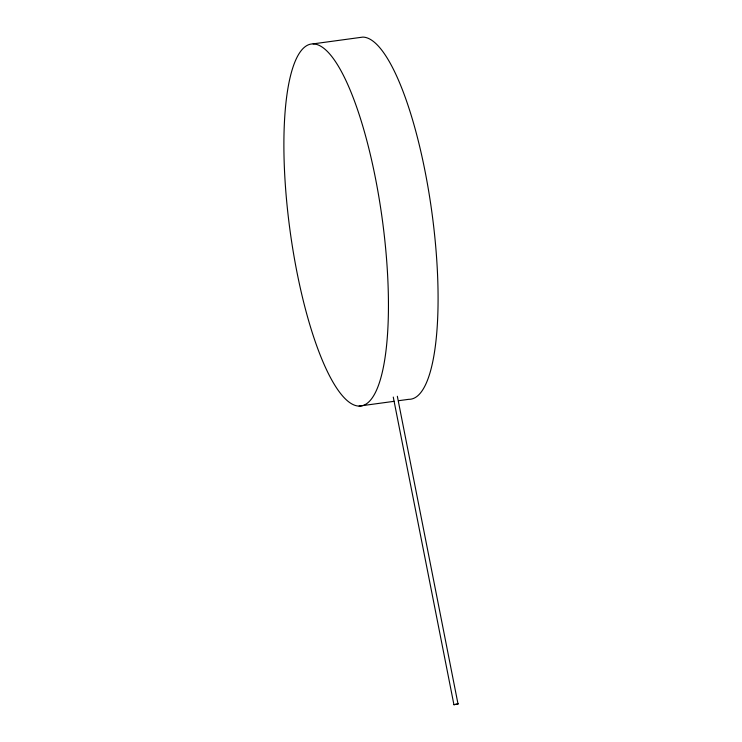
<?xml version="1.0" encoding="UTF-8"?>
<svg xmlns="http://www.w3.org/2000/svg" width="742" height="742" viewBox="0 0 742 742"><rect width="100%" height="100%" fill="white"/><g stroke="black" fill="none" stroke-linecap="round" stroke-linejoin="round"><path stroke-width="1.11" d="M453.928 704.714L458 703.908L453.928 704.714L393.269 397.063M313.124 43.871L362.829 37.1A182.671 46.458 82.2 0 1 432.697 218.473A182.671 46.458 82.2 0 1 408.786 399.317L398.621 400.699M359.082 406.087A182.671 46.458 82.2 0 0 365.222 134.654A182.671 46.458 82.2 0 0 284 134.2A182.671 46.458 82.2 0 0 359.082 406.087L394.104 401.32M397.341 396.265L458 703.908"/></g></svg>
